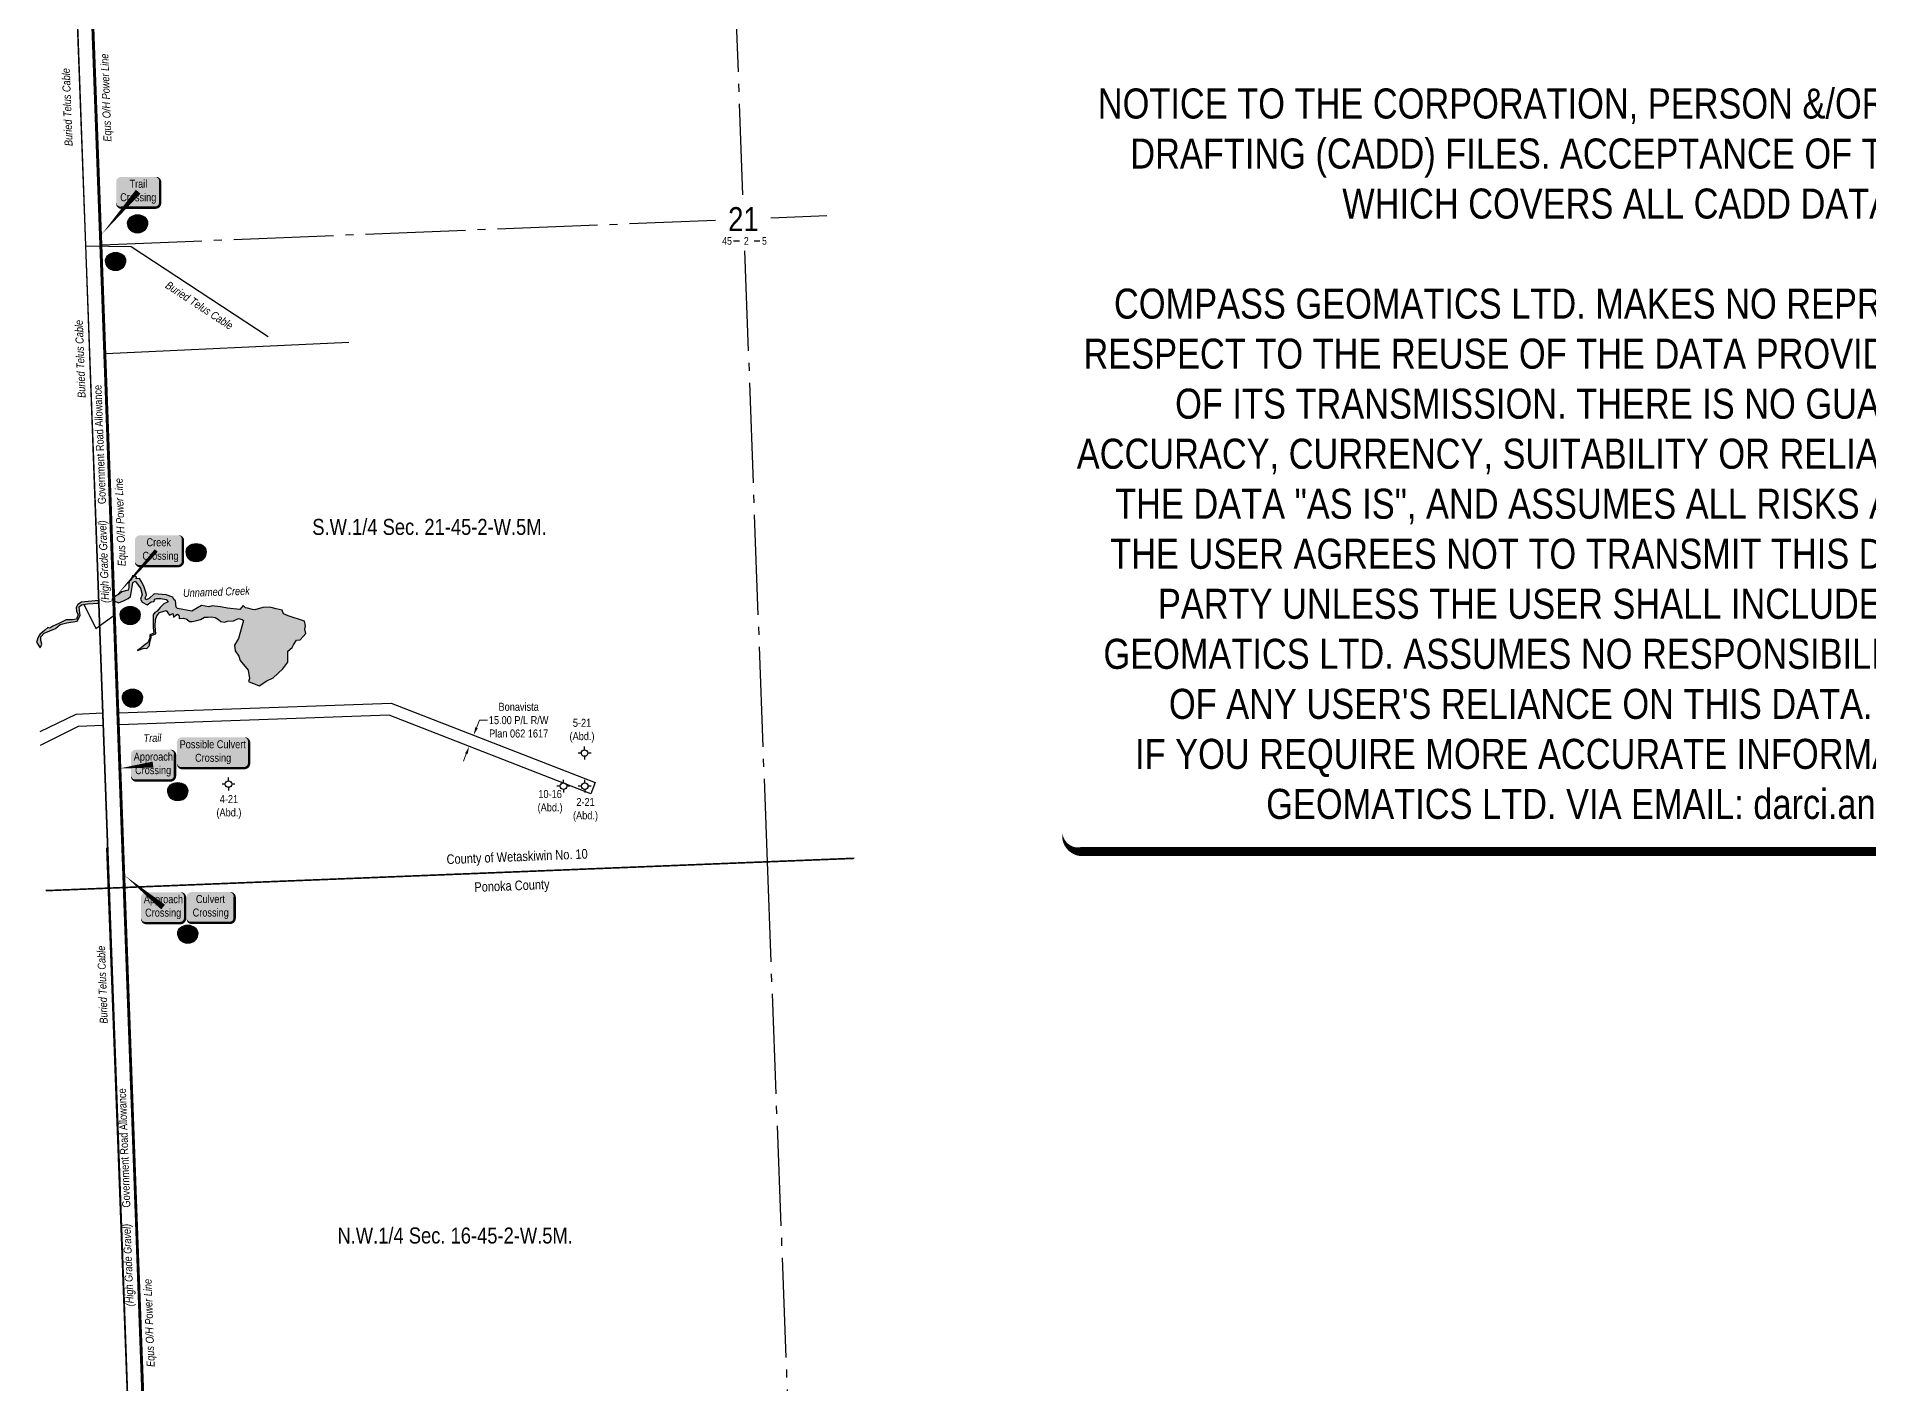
# Model space of a CAD drawing. Extents: x 685217 to 689013, y 5857541 to 5865900.
# Drawn here: x 685368 to 687657, y 5862653 to 5864336 of the extents above; entities that cross this region are included whole.
import ezdxf
from ezdxf.enums import TextEntityAlignment as Align

# ---------------------------------------------------------------- set-up
doc = ezdxf.new("R2010")
doc.units = 0
doc.header["$LTSCALE"] = 5
doc.header["$PDSIZE"] = 0.5
doc.linetypes.add('BORDER2', pattern=[22.225, 6.35, -3.175, 6.35, -3.175, 0, -3.175])
doc.linetypes.add('foc-QUARTERLINE', pattern=[33, 25, -3, 2, -3])
doc.layers.get('Defpoints').update_dxf_attribs({"color": 9})
for name, color, linetype in [('10', 1, 'Continuous'), ('9', 3, 'Continuous'), ('AS-POWER', 104, 'foc-POWER'), ('AS-POWER-T', 104, 'Continuous'), ('AS-TELEPHONE-T', 224, 'Continuous'), ('AS-TELUS', 224, 'foc-TEL'), ('C-SYMBOL', 7, 'Continuous'), ('CG-NOTES', 7, 'Continuous'), ('F-RW', 190, 'Continuous'), ('F-WS-S', 190, 'Continuous'), ('L-33', 7, 'Continuous'), ('L-ROAD-T', 7, 'Continuous'), ('L-SEC', 7, 'Continuous'), ('L-SECLBL', 7, 'Continuous'), ('L-SECQ', 8, 'foc-QUARTERLINE'), ('P-CROSSINGS', 250, 'Continuous'), ('T-WATER', 160, 'Continuous'), ('T-WATER-H', 133, 'Continuous'), ('T-WATER-T', 170, 'Continuous')]:
    doc.layers.add(name, color=color, linetype=linetype)
doc.layers.add('AS-COUNTY', color=7, linetype='BORDER2', lineweight=60, true_color=0xcc33ff)
doc.layers.add('DISCLAIMER', color=7, linetype='Continuous', plot=False)
doc.layers.add('F-RW-T', color=190, linetype='Continuous', lineweight=9)
doc.layers.add('T-TEXT', color=48, linetype='Continuous', lineweight=18)
doc.layers.add('P-PROPOSED-WL4', color=7, linetype='Continuous', true_color=0x5b5bc8)
doc.styles.add('175L', font='ARIALN.TTF', dxfattribs={"height": 20})
doc.styles.add('240', font='ARIALN.TTF', dxfattribs={"height": 30})
doc.styles.add('80', font='ARIALN.TTF', dxfattribs={"height": 10})
doc.styles.add('80CG', font='ARIALN.TTF', dxfattribs={"height": 10})
doc.styles.add('80L', font='ARIALN.TTF', dxfattribs={"height": 10})
doc.styles.add('80LS', font='ARIALNI.TTF', dxfattribs={"height": 10})
doc.styles.add('Crossing', font='ARIALN.TTF', dxfattribs={"height": 10})
doc.styles.add('foc-LtypeFont', font='ARIALN.TTF', dxfattribs={"height": 7.35})
doc.styles.add('SIMPLEX', font='ARIALN.TTF')
doc.linetypes.add('foc-POWER', pattern='A,6,-1,["P",foc-LtypeFont,S=0.2,R=0,X=-0.625,Y=-0.75],-1.24,4', length=12.24)
doc.linetypes.add('foc-TEL', pattern='A,2,-1,["T",foc-LtypeFont,S=0.2,R=0,X=-0.425,Y=-0.75],-1.24,8', length=12.24)
doc.dimstyles.new('Compass 5 000', dxfattribs={"dimscale": 5, "dimtxt": 9, "dimasz": 2, "dimexe": 0.2, "dimexo": 0.0625, "dimgap": 0.5, "dimtad": 0, "dimtih": 1, "dimtoh": 1, "dimzin": 0, "dimdsep": 46, "dimtxsty": '80CG', "dimcen": 0.1, "dimse1": 1, "dimse2": 1, "dimclrd": 256, "dimclrt": 256, "dimaunit": 1, "dimadec": 4, "dimazin": 0, "dimtfac": 0.06, "dimtofl": 0, "dimtmove": 0, "dimatfit": 1, "dimfxl": 0.2, "dimtolj": 1, "dimtzin": 0, "dimlwd": -1, "dimarcsym": 0})

# ---------------------------------------------------------------- blocks, each defined once
blk = doc.blocks.new('L-SECLBL')
at = {"layer": '9', "color": 7}
for p, q in [((-5.1, -27.8), (-12.3, -27.8)), ((20.7, -27.8), (13.5, -27.8))]:
    blk.add_line(p, q, dxfattribs=at)
at = {"layer": '10', "color": 2, "style": 'SIMPLEX'}
blk.add_attdef('SEC', text='', height=30, dxfattribs=at).set_placement((0, 0), align=Align.MIDDLE)
at = {"layer": '10', "color": 5, "style": '80L'}
blk.add_attdef('TWP', text='', height=9.5, dxfattribs=at).set_placement((-14.4, -27.4), align=Align.MIDDLE_RIGHT)
blk.add_attdef('RGE', text='', height=9.5, dxfattribs=at).set_placement((3.6, -27.4), align=Align.MIDDLE_CENTER)
blk.add_attdef('MER', text='', height=9.5, dxfattribs=at).set_placement((23.2, -27.4), align=Align.MIDDLE_LEFT)
blk = doc.blocks.new('*D387')
at = {"layer": 'Defpoints', "color": 0, "transparency": 16777216}
for p in [(685913.6, 5863463.4), (685914.4, 5863463.1), (685908.9, 5863449.1)]:
    blk.add_point(p, dxfattribs=at)
at = {"layer": 'F-RW-T', "transparency": 16777216}
for p, q in [((685917.2, 5863472.7), (685920.8, 5863482.1)), ((685920.8, 5863482.1), (685930.8, 5863482.1)), ((685904.5, 5863440.1), (685900.9, 5863430.8))]:
    blk.add_line(p, q, dxfattribs=at)
for points in [[(685915.7, 5863473.3), (685918.8, 5863472.1), (685913.6, 5863463.4)], [(685903, 5863440.7), (685906.1, 5863439.5), (685908.1, 5863449.4)]]:
    blk.add_solid(points, dxfattribs=at)
at = {"layer": 'F-RW-T', "transparency": 16777216, "insert": (685969.9, 5863482.1), "char_height": 10, "attachment_point": 5, "style": '80CG'}
blk.add_mtext('\\A1;Bonavista\\P15.00 P/L R/W\\PPlan 062 1617', dxfattribs=at)
blk = doc.blocks.new('GABD')
for p, q in [((-0.81, 0), (-1.62, 0)), ((0, 0.81), (0, 1.62)), ((1.62, 0), (0.81, 0)), ((0, -0.81), (0, -1.62))]:
    blk.add_line(p, q)
blk.add_circle((0, 0), 0.8)
blk = doc.blocks.new('xing2')
h = blk.add_hatch(color=50)
h.dxf.hatch_style = 1
edge = h.paths.add_edge_path()
edge.add_ellipse((0, 0), major_axis=(-12.5, 0), ratio=0.816297, start_angle=0, end_angle=360)
h = blk.add_hatch(color=250)
h.dxf.hatch_style = 1
edge = h.paths.add_edge_path()
edge.add_ellipse((0, -2), major_axis=(-12.5, 0), ratio=0.816297, start_angle=0, end_angle=180)
edge.add_line((12.5, -2), (12.5, 0))
edge.add_ellipse((0, 0), major_axis=(-12.5, 0), ratio=0.816297, start_angle=0, end_angle=180, ccw=False)
edge.add_line((-12.5, 0), (-12.5, -2))
at = {"color": 250}
blk.add_ellipse((0, 0), major_axis=(-12.5, 0), ratio=0.816297, dxfattribs=at)
blk.add_ellipse((0, -2), major_axis=(-12.5, 0), ratio=0.816297, start_param=0, end_param=3.141593, dxfattribs=at)
at = {"color": 250, "style": 'Crossing'}
blk.add_attdef('CROSSING', text='', height=9, dxfattribs=at).set_placement((0.1, 0), align=Align.MIDDLE_CENTER)
at = {"color": 250, "style": 'Crossing', "flags": 1}
for tag, p in [('DESCRIPTION', (0.1, -25.8)), ('OWNER', (0.1, -12.5)), ('LOCATION', (0.1, -39.3)), ('DWG_REF', (0.1, -52.8))]:
    blk.add_attdef(tag, text='', height=9, dxfattribs=at).set_placement(p, align=Align.MIDDLE_CENTER)
blk = doc.blocks.new('*U431')
h = blk.add_hatch(color=59)
edge = h.paths.add_edge_path()
edge.add_line((-21.5, -20), (21.5, -20))
edge.add_arc((21.5, -14), 6, 270, 360)
edge.add_line((27.5, -14), (27.5, 12.5))
edge.add_arc((21.5, 12.5), 6, 0, 90)
edge.add_line((21.5, 18.5), (-21.5, 18.5))
edge.add_arc((-21.5, 12.5), 6, 90, 180)
edge.add_line((-27.5, 12.5), (-27.5, -14))
edge.add_arc((-21.5, -14), 6, 180, 270)
at = {"color": 1, "flags": 128}
blk.add_lwpolyline([(-42.6, -5, 0, 7.5, 0), (0, 0, 0, 0, 0)], format="xyseb", dxfattribs=at)
blk.add_lwpolyline([(-21.5, -20, 3, 3, 0), (21.5, -20, 3, 3, 0.414214), (27.5, -14, 3, 3, 0), (27.5, 12.5, 3, 0, 0.414214), (21.5, 18.5, 0, 0, 0), (-21.5, 18.5, 0, 0, 0.414214), (-27.5, 12.5, 0, 0, 0), (-27.5, -14, 0, 3, 0.414214)], format="xyseb", close=True, dxfattribs=at)
at = {"color": 1, "style": '80'}
blk.add_attdef('ENTER_TEXT_001', (-36, -5), '', height=10, dxfattribs=at)
blk = doc.blocks.new('*U432')
h = blk.add_hatch(color=59)
edge = h.paths.add_edge_path()
edge.add_line((-21.5, -20), (21.5, -20))
edge.add_arc((21.5, -14), 6, 270, 360)
edge.add_line((27.5, -14), (27.5, 12.5))
edge.add_arc((21.5, 12.5), 6, 0, 90)
edge.add_line((21.5, 18.5), (-21.5, 18.5))
edge.add_arc((-21.5, 12.5), 6, 90, 180)
edge.add_line((-27.5, 12.5), (-27.5, -14))
edge.add_arc((-21.5, -14), 6, 180, 270)
at = {"color": 1, "flags": 128}
blk.add_lwpolyline([(-48.2, 39.6, 0, 7.5, 0), (0, 0, 0, 0, 0)], format="xyseb", dxfattribs=at)
blk.add_lwpolyline([(-21.5, -20, 3, 3, 0), (21.5, -20, 3, 3, 0.414214), (27.5, -14, 3, 3, 0), (27.5, 12.5, 3, 0, 0.414214), (21.5, 18.5, 0, 0, 0), (-21.5, 18.5, 0, 0, 0.414214), (-27.5, 12.5, 0, 0, 0), (-27.5, -14, 0, 3, 0.414214)], format="xyseb", close=True, dxfattribs=at)
at = {"color": 1, "style": '80'}
blk.add_attdef('ENTER_TEXT_001', (-36, -5), '', height=10, dxfattribs=at)
blk = doc.blocks.new('*U419')
h = blk.add_hatch(color=254)
edge = h.paths.add_edge_path()
edge.add_line((-24, -20), (24, -20))
edge.add_arc((24, -14), 6, 270, 360)
edge.add_line((30, -14), (30, 12.5))
edge.add_arc((24, 12.5), 6, 0, 90)
edge.add_line((24, 18.5), (-24, 18.5))
edge.add_arc((-24, 12.5), 6, 90, 180)
edge.add_line((-30, 12.5), (-30, -14))
edge.add_arc((-24, -14), 6, 180, 270)
at = {"color": 160, "flags": 128}
blk.add_lwpolyline([(-24, -20, 3, 3, 0), (24, -20, 3, 3, 0.414214), (30, -14, 3, 3, 0), (30, 12.5, 3, 0, 0.414214), (24, 18.5, 0, 0, 0), (-24, 18.5, 0, 0, 0.414214), (-30, 12.5, 0, 0, 0), (-30, -14, 0, 3, 0.414214)], format="xyseb", close=True, dxfattribs=at)
at = {"color": 160, "style": '80'}
blk.add_attdef('ENTER_TEXT_001', (-26.8, -4.9), '', height=10, dxfattribs=at)
blk = doc.blocks.new('*U449')
h = blk.add_hatch(color=254)
edge = h.paths.add_edge_path()
edge.add_line((-39, -20), (39, -20))
edge.add_arc((39, -14), 6, 270, 360)
edge.add_line((45, -14), (45, 12.5))
edge.add_arc((39, 12.5), 6, 0, 90)
edge.add_line((39, 18.5), (-39, 18.5))
edge.add_arc((-39, 12.5), 6, 90, 180)
edge.add_line((-45, 12.5), (-45, -14))
edge.add_arc((-39, -14), 6, 180, 270)
at = {"color": 160, "flags": 128}
blk.add_lwpolyline([(-39, -20, 3, 3, 0), (39, -20, 3, 3, 0.414214), (45, -14, 3, 3, 0), (45, 12.5, 3, 0, 0.414214), (39, 18.5, 0, 0, 0), (-39, 18.5, 0, 0, 0.414214), (-45, 12.5, 0, 0, 0), (-45, -14, 0, 3, 0.414214)], format="xyseb", close=True, dxfattribs=at)
at = {"color": 160, "style": '80'}
blk.add_attdef('ENTER_TEXT_001', (-26.8, -4.9), '', height=10, dxfattribs=at)
blk = doc.blocks.new('*U451')
h = blk.add_hatch(color=59)
edge = h.paths.add_edge_path()
edge.add_line((-21.5, -20), (21.5, -20))
edge.add_arc((21.5, -14), 6, 270, 360)
edge.add_line((27.5, -14), (27.5, 12.5))
edge.add_arc((21.5, 12.5), 6, 0, 90)
edge.add_line((21.5, 18.5), (-21.5, 18.5))
edge.add_arc((-21.5, 12.5), 6, 90, 180)
edge.add_line((-27.5, 12.5), (-27.5, -14))
edge.add_arc((-21.5, -14), 6, 180, 270)
at = {"color": 1, "flags": 128}
blk.add_lwpolyline([(-46.2, -54, 0, 7.5, 0), (0, 0, 0, 0, 0)], format="xyseb", dxfattribs=at)
blk.add_lwpolyline([(-21.5, -20, 3, 3, 0), (21.5, -20, 3, 3, 0.414214), (27.5, -14, 3, 3, 0), (27.5, 12.5, 3, 0, 0.414214), (21.5, 18.5, 0, 0, 0), (-21.5, 18.5, 0, 0, 0.414214), (-27.5, 12.5, 0, 0, 0), (-27.5, -14, 0, 3, 0.414214)], format="xyseb", close=True, dxfattribs=at)
at = {"color": 1, "style": '80'}
blk.add_attdef('ENTER_TEXT_001', (-36, -5), '', height=10, dxfattribs=at)
blk = doc.blocks.new('Disclaimer_Legal')
at = {"layer": 'DISCLAIMER', "color": 254, "flags": 128}
blk.add_lwpolyline([(-3612.9, -1104.6, 37.5, 37.5, 0), (4096.1, -1104.6, 37.5, 37.5, 0.414214), (4171.1, -1029.6, 37.5, 37.5, 0), (4171.1, 2078.7, 37.5, 0, 0.414214), (4096.1, 2153.7, 0, 0, 0), (-3612.9, 2153.7, 0, 0, 0.414214), (-3687.9, 2078.7, 0, 0, 0), (-3687.9, -1029.6, 0, 37.5, 0.414214)], format="xyseb", close=True, dxfattribs=at)
at = {"layer": 'DISCLAIMER', "color": 254, "insert": (241.6, 533.9), "char_height": 125, "width": 7717.568, "attachment_point": 5, "style": '80'}
blk.add_mtext('NOTICE TO THE CORPORATION, PERSON &/OR PERSONS REGARDING THIS COMPUTER AIDED DESIGN AND DRAFTING (CADD) FILES. ACCEPTANCE OF THE CADD DATA IS BASED ON THE FOLLOWING DISCLAIMER WHICH COVERS ALL CADD DATA RECIEVED FROM COMPASS GEOMATICS LTD.\\P{\\fArial Narrow|b1|i0|c0|p34;DISCLAIMER}\\PCOMPASS GEOMATICS LTD. MAKES NO REPRESENTATION OR WARRANTIES, EXPRESS OR IMPLIED, WITH RESPECT TO THE REUSE OF THE DATA PROVIDED HEREWITH, REGARDLESS OF ITS FORMAT OR THE MEANS OF ITS TRANSMISSION. THERE IS NO GUARANTEE OR REPRESENTATION TO THE USER AS TO THE ACCURACY, CURRENCY, SUITABILITY OR RELIABILITY OF THIS DATA FOR ANY PURPOSE. THE USER ACCEPTS THE DATA "AS IS", AND ASSUMES ALL RISKS ASSOCIATED WITH ITS USE. BY ACCEPTANCE OF THIS DATA, THE USER AGREES NOT TO TRANSMIT THIS DATA OR PROVIDE ACCESS OR ANY PART OF IT TO ANOTHER PARTY UNLESS THE USER SHALL INCLUDE WITH THE DATA A COPY OF THIS DISCLAIMER. COMPASS GEOMATICS LTD. ASSUMES NO RESPONSIBILITY FOR ACTUAL OR CONSEQUENTIAL DAMAGE AS A RESULT OF ANY USER\'S RELIANCE ON THIS DATA. THIS CADD FILE IS FOR ILLUSTRATION PURPOSES ONLY.\\PIF YOU REQUIRE MORE ACCURATE INFORMATION, PLEASE CONTACT DARCI ANGLEHART AT COMPASS GEOMATICS LTD. VIA EMAIL: darci.anglehart@compassgeomatics.ca OR CELL: 506-961-7292', dxfattribs=at)

msp = doc.modelspace()

# ---------------------------------------------------------------- hatches: boundary and pattern name
at = {"layer": 'T-WATER-H'}
h = msp.add_hatch(color=256, dxfattribs=at)
h.dxf.hatch_style = 1
h.paths.add_polyline_path([(685461.348, 5863632.382), (685469.977, 5863628.857), (685477.121, 5863631.454), (685481.852, 5863633.959), (685484.961, 5863636.463), (685485.341, 5863638.578), (685486.883, 5863648.545), (685487.952, 5863654.121), (685490.563, 5863655.782), (685497.209, 5863646.884), (685499.464, 5863639.171), (685497.209, 5863633.239), (685499.582, 5863629.679), (685505.635, 5863626.357), (685510.738, 5863629.917), (685513.824, 5863630.391), (685515.367, 5863632.171), (685515.011, 5863633.239), (685517.859, 5863634.307), (685520.708, 5863634.307), (685522.607, 5863634.307), (685529.49, 5863632.883), (685531.982, 5863629.798), (685526.404, 5863627.306), (685524.387, 5863625.527), (685521.776, 5863622.916), (685518.334, 5863618.17), (685515.13, 5863616.747), (685513.349, 5863613.78), (685513.112, 5863597.852), (685514.181, 5863590.852), (685508.84, 5863588.954), (685508.959, 5863586.462), (685508.603, 5863583.852), (685506.348, 5863578.631), (685503.381, 5863576.733), (685498.277, 5863572.461), (685493.649, 5863569.021), (685501.956, 5863571.987), (685505.279, 5863571.868), (685508.603, 5863575.309), (685508.84, 5863579.818), (685510.506, 5863585.308), (685510.646, 5863587.825), (685516.426, 5863590.015), (685515.54, 5863599.428), (685516.057, 5863608.113), (685517.875, 5863612.4), (685521.138, 5863616.827), (685529.397, 5863619.215), (685533.639, 5863613.436), (685537.654, 5863615.529), (685538.36, 5863613.647), (685538.549, 5863611.013), (685541.466, 5863613.365), (685543.49, 5863614.776), (685545.09, 5863613.506), (685545.607, 5863610.919), (685545.466, 5863609.131), (685550.925, 5863609.507), (685555.16, 5863608.378), (685558.642, 5863605.555), (685561.936, 5863605.367), (685567.913, 5863606.543), (685572.148, 5863607.767), (685577.371, 5863610.757), (685581.812, 5863610.833), (685586.102, 5863611.209), (685590.844, 5863610.532), (685594.908, 5863608.124), (685597.919, 5863605.264), (685602.435, 5863604.512), (685606.123, 5863605.866), (685613.575, 5863606.243), (685619.898, 5863609.027), (685624.489, 5863607.973), (685626.145, 5863606.769), (685619.711, 5863584.244), (685614.85, 5863575.886), (685615.628, 5863568.695), (685620.1, 5863562.087), (685622.044, 5863556.645), (685631.764, 5863544.594), (685633.514, 5863534.099), (685632.153, 5863530.406), (685645.739, 5863525.082), (685655.131, 5863531.418), (685663.224, 5863534.853), (685675.059, 5863546.227), (685681.473, 5863554.699), (685681.549, 5863568.363), (685687.039, 5863572.905), (685688.631, 5863576.454), (685692.426, 5863582.206), (685697.078, 5863582.573), (685700.505, 5863586.857), (685703.811, 5863590.406), (685702.709, 5863595.791), (685703.566, 5863599.952), (685702.219, 5863605.704), (685681.775, 5863612.435), (685675.899, 5863614.883), (685674.185, 5863619.533), (685666.84, 5863621.124), (685659.128, 5863623.45), (685650.192, 5863622.715), (685640.276, 5863620.023), (685637.338, 5863620.513), (685631.217, 5863621.981), (685628.401, 5863622.471), (685625.83, 5863625.53), (685621.546, 5863620.39), (685605.876, 5863621.981), (685597.185, 5863623.817), (685586.902, 5863624.918), (685582.739, 5863623.817), (685573.436, 5863625.408), (685561.355, 5863618.462), (685543.727, 5863621.766), (685541.891, 5863623.357), (685541.279, 5863631.19), (685538.953, 5863632.903), (685537.851, 5863635.718), (685529.282, 5863638.533), (685514.347, 5863640.124), (685508.104, 5863634.005), (685505.288, 5863632.903), (685503.941, 5863632.658), (685503.329, 5863634.861), (685505.043, 5863638.411), (685504.554, 5863640.858), (685501.493, 5863649.548), (685498.31, 5863655.789), (685496.229, 5863659.216), (685492.067, 5863658.604), (685492.557, 5863661.297), (685489.006, 5863662.643), (685487.415, 5863662.276), (685485.701, 5863657.013), (685483.008, 5863655.3), (685482.641, 5863651.873), (685482.763, 5863647.957), (685481.906, 5863644.652), (685474.194, 5863642.449), (685471.256, 5863640.124), (685467.461, 5863638.043), (685462.197, 5863634.249)])
h = msp.add_hatch(color=256, dxfattribs=at)
h.dxf.hatch_style = 1
h.paths.add_polyline_path([(685371.779, 5863572.713), (685374.031, 5863577.07), (685372.796, 5863581.499), (685373.014, 5863586.073), (685377.153, 5863590.719), (685383.908, 5863593.623), (685391.025, 5863596.673), (685397.125, 5863601.683), (685405.404, 5863603.861), (685418.331, 5863606.039), (685422.035, 5863612.936), (685421.323, 5863619.516), (685420.887, 5863623.872), (685423.451, 5863626.247), (685431.051, 5863627.49), (685444.96, 5863628.319), (685444.914, 5863631.542), (685423.681, 5863629.516), (685418.999, 5863626.703), (685416.85, 5863622.892), (685417.444, 5863617.863), (685419.319, 5863613.977), (685417.256, 5863608.262), (685411.809, 5863607.536), (685404.619, 5863607.608), (685395.23, 5863602.723), (685387.968, 5863599.456), (685383.974, 5863596.915), (685381.505, 5863597.786), (685377.801, 5863594.737), (685371.7, 5863589.001), (685369.667, 5863585.952), (685367.561, 5863579.563)])

# ---------------------------------------------------------------- linework, layer by layer
at = {"layer": 'AS-COUNTY', "const_width": 2, "flags": 128}
msp.add_lwpolyline([(685379.194, 5863269.115), (686389.092, 5863309.493)], dxfattribs=at)
at = {"layer": 'AS-POWER', "flags": 128}
for points in [[(685542.804, 5861567.757), (685507.515, 5862470.797), (685478.189, 5863273.084), (685448.923, 5864076.216), (685419.389, 5864879.369)], [(685453.87, 5863940.457), (685757.786, 5863954.632)], [(685426.989, 5863626.127), (685441.473, 5863596.475), (685465.754, 5863614.321)]]:
    msp.add_lwpolyline(points, dxfattribs=at)
at = {"layer": 'AS-TELUS'}
for p, q in [((685428.902, 5864075.326), (685399.121, 5864878.637)), ((685458.181, 5863271.825), (685428.902, 5864075.326)), ((685519.682, 5861617.58), (685455.159, 5863322.433))]:
    msp.add_line(p, q, dxfattribs=at)
at = {"layer": 'AS-TELUS', "flags": 128}
msp.add_lwpolyline([(685428.926, 5864074.666), (685485.854, 5864073.849), (685657.064, 5863961.452)], dxfattribs=at)
at = {"layer": 'F-RW', "flags": 128}
msp.add_lwpolyline([(685372.374, 5863451.041), (685420.077, 5863474.537), (685450.749, 5863475.72), (685450.204, 5863490.695), (685416.341, 5863489.392), (685371.758, 5863467.466)], dxfattribs=at)
msp.add_lwpolyline([(685470.317, 5863491.407), (685810.459, 5863503.575), (686065.59, 5863404.212), (686060.152, 5863390.236), (685807.909, 5863488.477), (685470.861, 5863476.428), (685470.317, 5863491.407)], close=True, dxfattribs=at)
at = {"layer": 'L-SEC'}
for p, q in [((685414.058, 5864476.985), (685428.825, 5864075.409)), ((685414.058, 5864476.985), (685428.825, 5864075.409)), ((685448.923, 5864076.216), (685434.156, 5864477.793)), ((685448.923, 5864076.216), (685434.156, 5864477.793)), ((685428.825, 5864075.409), (685443.457, 5863673.846)), ((685428.825, 5864075.409), (685443.457, 5863673.846)), ((685463.555, 5863674.65), (685448.923, 5864076.216)), ((685463.555, 5863674.65), (685448.923, 5864076.216)), ((685443.457, 5863673.846), (685458.089, 5863272.281)), ((685443.457, 5863673.846), (685458.089, 5863272.281)), ((685478.189, 5863273.084), (685463.555, 5863674.65)), ((685478.189, 5863273.084), (685463.555, 5863674.65)), ((686280.335, 5863305.148), (685879.262, 5863289.116)), ((686389.092, 5863309.493), (686280.335, 5863305.148)), ((685879.262, 5863289.116), (685478.189, 5863273.084)), ((685458.089, 5863272.281), (685379.194, 5863269.115)), ((685458.089, 5863272.281), (685472.755, 5862871.144)), ((685492.854, 5862871.941), (685478.189, 5863273.084)), ((685472.755, 5862871.144), (685487.421, 5862470.007)), ((685507.52, 5862470.797), (685492.854, 5862871.941))]:
    msp.add_line(p, q, dxfattribs=at)
at = {"layer": 'L-SECQ'}
for p, q in [((685448.923, 5864076.216), (686215.976, 5864107.004)), ((686285.204, 5864109.783), (686355.128, 5864112.59)), ((686280.335, 5863305.148), (686309.676, 5862532.388))]:
    msp.add_line(p, q, dxfattribs=at)
at = {"layer": 'L-SECQ', "flags": 128}
for points in [[(686221.243, 5864911.729), (686249.688, 5864138.384)], [(686252.261, 5864068.433), (686280.335, 5863305.148)]]:
    msp.add_lwpolyline(points, dxfattribs=at)
at = {"layer": 'P-PROPOSED-WL4', "linetype": 'Continuous', "flags": 128}
msp.add_lwpolyline([(687267.004, 5858496.461, 3, 3, 0), (687240.562, 5859188.953, 3, 3, 0), (687257.664, 5859189.606, 3, 3, 0), (687253.436, 5859300.452, 3, 3, 0), (687238.274, 5859704.05, 3, 3, 0), (687221.172, 5859703.406, 3, 3, 0), (687206.128, 5860103.987, 3, 3, 0), (687175.824, 5860898.586, 3, 3, 0), (687132.854, 5860896.948, 3, 3, 0), (687132.207, 5860914.056, 3, 3, 0), (686379.047, 5860885.638, 3, 3, 0), (686350.627, 5861679.263, 3, 3, 0), (686349.889, 5861697.865, 3, 3, 0), (685537.848, 5861666.14, 3, 3, 0), (685506.016, 5862470.74, 3, 3, 0), (685476.69, 5863273.03, 3, 3, 0), (685447.424, 5864076.161, 3, 3, 0), (685417.835, 5864880.808, 3, 3, 0), (686610.664, 5864927.416, 3, 3, 0), (686609.854, 5864947.514, 0, 0, 0)], format="xyseb", dxfattribs=at)
at = {"layer": 'T-WATER', "flags": 128}
for points in [[(685461.348, 5863632.382), (685469.977, 5863628.857), (685477.121, 5863631.454), (685481.852, 5863633.959), (685484.961, 5863636.463), (685485.341, 5863638.578), (685486.883, 5863648.545), (685487.952, 5863654.121), (685490.563, 5863655.782), (685497.209, 5863646.884), (685499.464, 5863639.171), (685497.209, 5863633.239), (685499.582, 5863629.679), (685505.635, 5863626.357), (685510.738, 5863629.917), (685513.824, 5863630.391), (685515.367, 5863632.171), (685515.011, 5863633.239), (685517.859, 5863634.307), (685520.708, 5863634.307), (685522.607, 5863634.307), (685529.49, 5863632.883), (685531.982, 5863629.798), (685526.404, 5863627.306), (685524.387, 5863625.527), (685521.776, 5863622.916), (685518.334, 5863618.17), (685515.13, 5863616.747), (685513.349, 5863613.78), (685513.112, 5863597.852), (685514.181, 5863590.852), (685508.84, 5863588.954), (685508.959, 5863586.462), (685508.603, 5863583.852), (685506.348, 5863578.631), (685503.381, 5863576.733), (685498.277, 5863572.461), (685493.649, 5863569.021), (685501.956, 5863571.987), (685505.279, 5863571.868), (685508.603, 5863575.309), (685508.84, 5863579.818), (685510.506, 5863585.308), (685510.646, 5863587.825), (685516.426, 5863590.015), (685515.54, 5863599.428), (685516.057, 5863608.113), (685517.875, 5863612.4), (685521.138, 5863616.827), (685529.397, 5863619.215), (685533.639, 5863613.436), (685537.654, 5863615.529), (685538.36, 5863613.647), (685538.549, 5863611.013), (685541.466, 5863613.365), (685543.49, 5863614.776), (685545.09, 5863613.506), (685545.607, 5863610.919), (685545.466, 5863609.131), (685550.925, 5863609.507), (685555.16, 5863608.378), (685558.642, 5863605.555), (685561.936, 5863605.367), (685567.913, 5863606.543), (685572.148, 5863607.767), (685577.371, 5863610.757), (685581.812, 5863610.833), (685586.102, 5863611.209), (685590.844, 5863610.532), (685594.908, 5863608.124), (685597.919, 5863605.264), (685602.435, 5863604.512), (685606.123, 5863605.866), (685613.575, 5863606.243), (685619.898, 5863609.027), (685624.489, 5863607.973), (685626.145, 5863606.769), (685619.711, 5863584.244), (685614.85, 5863575.886), (685615.628, 5863568.695), (685620.1, 5863562.087), (685622.044, 5863556.645), (685631.764, 5863544.594), (685633.514, 5863534.099), (685632.153, 5863530.406), (685645.739, 5863525.082), (685655.131, 5863531.418), (685663.224, 5863534.853), (685675.059, 5863546.227), (685681.473, 5863554.699), (685681.549, 5863568.363), (685687.039, 5863572.905), (685688.631, 5863576.454), (685692.426, 5863582.206), (685697.078, 5863582.573), (685700.505, 5863586.857), (685703.811, 5863590.406), (685702.709, 5863595.791), (685703.566, 5863599.952), (685702.219, 5863605.704), (685681.775, 5863612.435), (685675.899, 5863614.883), (685674.185, 5863619.533), (685666.84, 5863621.124), (685659.128, 5863623.45), (685650.192, 5863622.715), (685640.276, 5863620.023), (685637.338, 5863620.513), (685631.217, 5863621.981), (685628.401, 5863622.471), (685625.83, 5863625.53), (685621.546, 5863620.39), (685605.876, 5863621.981), (685597.185, 5863623.817), (685586.902, 5863624.918), (685582.739, 5863623.817), (685573.436, 5863625.408), (685561.355, 5863618.462), (685543.727, 5863621.766), (685541.891, 5863623.357), (685541.279, 5863631.19), (685538.953, 5863632.903), (685537.851, 5863635.718), (685529.282, 5863638.533), (685514.347, 5863640.124), (685508.104, 5863634.005), (685505.288, 5863632.903), (685503.941, 5863632.658), (685503.329, 5863634.861), (685505.043, 5863638.411), (685504.554, 5863640.858), (685501.493, 5863649.548), (685498.31, 5863655.789), (685496.229, 5863659.216), (685492.067, 5863658.604), (685492.557, 5863661.297), (685489.006, 5863662.643), (685487.415, 5863662.276), (685485.701, 5863657.013), (685483.008, 5863655.3), (685482.641, 5863651.873), (685482.763, 5863647.957), (685481.906, 5863644.652), (685474.194, 5863642.449), (685471.256, 5863640.124), (685467.461, 5863638.043), (685462.197, 5863634.249), (685461.348, 5863632.382)], [(685371.779, 5863572.713), (685374.031, 5863577.07), (685372.796, 5863581.499), (685373.014, 5863586.073), (685377.153, 5863590.719), (685383.908, 5863593.623), (685391.025, 5863596.673), (685397.125, 5863601.683), (685405.404, 5863603.861), (685418.331, 5863606.039), (685422.035, 5863612.936), (685421.323, 5863619.516), (685420.887, 5863623.872), (685423.451, 5863626.247), (685431.051, 5863627.49), (685444.96, 5863628.319), (685444.914, 5863631.542), (685423.681, 5863629.516), (685418.999, 5863626.703), (685416.85, 5863622.892), (685417.444, 5863617.863), (685419.319, 5863613.977), (685417.256, 5863608.262), (685411.809, 5863607.536), (685404.619, 5863607.608), (685395.23, 5863602.723), (685387.968, 5863599.456), (685383.974, 5863596.915), (685381.505, 5863597.786), (685377.801, 5863594.737), (685371.7, 5863589.001), (685369.667, 5863585.952), (685367.561, 5863579.563)]]:
    msp.add_lwpolyline(points, close=True, dxfattribs=at)
at = {"layer": 'T-WATER-T', "color": 160, "flags": 128}
msp.add_lwpolyline([(685463.111, 5863632.987, 0, 4.998, 0), (685517.04, 5863694.081, 0, 0, 0)], format="xyseb", dxfattribs=at)

# ---------------------------------------------------------------- block references
at = {"layer": 'CG-NOTES'}
ref = msp.add_blockref('*U451', (685494.428, 5864142.464), dxfattribs=dict(at, xscale=0.999081924950458, yscale=0.999081924950458, zscale=0.999081924950458))
ref.add_attrib('ENTER_TEXT_001', 'Trail', (685483.575, 5864147.351), dxfattribs={"layer": '0', "color": 1, "height": 9.9908, "style": '80'})
ref.add_attrib('ENTER_TEXT_002', 'Crossing', (685471.973, 5864130.523), dxfattribs={"layer": '0', "color": 1, "height": 9.9908, "style": '80'})
ref = msp.add_blockref('*U449', (685587.996, 5863442.208), dxfattribs=dict(at, xscale=1.000131017163248, yscale=1.000131017163248, zscale=1.000131017163248))
ref.add_attrib('ENTER_TEXT_001', 'Possible Culvert', (685546.2, 5863447.012), dxfattribs={"layer": '0', "color": 160, "height": 10.00131, "style": '80'})
ref.add_attrib('ENTER_TEXT_002', 'Crossing', (685565.517, 5863430.166), dxfattribs={"layer": '0', "color": 160, "height": 10.0013, "style": '80'})
ref = msp.add_blockref('*U431', (685513.001, 5863426.657), dxfattribs=dict(at, xscale=0.999081924950458, yscale=0.999081924950458, zscale=0.999081924950458))
ref.add_attrib('ENTER_TEXT_001', 'Approach', (685488.9, 5863431.544), dxfattribs={"layer": '0', "color": 1, "height": 9.9908, "style": '80'})
ref.add_attrib('ENTER_TEXT_002', 'Crossing', (685490.546, 5863414.716), dxfattribs={"layer": '0', "color": 1, "height": 9.9908, "style": '80'})
ref = msp.add_blockref('*U432', (685525.564, 5863248.577), dxfattribs=dict(at, xscale=0.999081924950458, yscale=0.999081924950458, zscale=0.999081924950458))
ref.add_attrib('ENTER_TEXT_001', 'Approach', (685501.463, 5863253.464), dxfattribs={"layer": '0', "color": 1, "height": 9.9908, "style": '80'})
ref.add_attrib('ENTER_TEXT_002', 'Crossing', (685503.109, 5863236.636), dxfattribs={"layer": '0', "color": 1, "height": 9.9908, "style": '80'})
ref = msp.add_blockref('*U419', (685584.995, 5863248.804), dxfattribs=dict(at, xscale=1.000131017163248, yscale=1.000131017163248, zscale=1.000131017163248))
ref.add_attrib('ENTER_TEXT_001', 'Culvert', (685566.613, 5863253.608), dxfattribs={"layer": '0', "color": 160, "height": 10.0013, "style": '80'})
ref.add_attrib('ENTER_TEXT_002', 'Crossing', (685562.516, 5863236.762), dxfattribs={"layer": '0', "color": 160, "height": 10.0013, "style": '80'})
at = {"layer": 'F-WS-S', "color": 2, "xscale": 5, "yscale": 5, "zscale": 5}
for p in [(686052.288, 5863441.004), (685607.312, 5863402.226), (686025.917, 5863399.66), (686052.552, 5863399.66)]:
    msp.add_blockref('GABD', p, dxfattribs=at)
at = {"layer": 'L-SECLBL'}
msp.add_blockref('L-SECLBL', (686250.79, 5864108.402), dxfattribs=at).add_auto_attribs({'SEC': '21', 'TWP': '45', 'RGE': '2', 'MER': '5'})
at = {"layer": 'P-CROSSINGS', "color": 2, "xscale": 0.3, "yscale": 0.3, "zscale": 0.3}
msp.add_blockref('Disclaimer_Legal', (687755.885, 5863649.254), dxfattribs=at)
at = {"layer": 'P-CROSSINGS'}
for p, values in [((685493.772, 5864103.434), {'CROSSING': 'X38'}), ((685466.279, 5864056.436), {'CROSSING': 'X37'}), ((685566.896, 5863692.634), {'CROSSING': 'X36'}), ((685484.408, 5863614.026), {'CROSSING': 'X35'}), ((685487.289, 5863510.833), {'CROSSING': 'X34'}), ((685543.81, 5863394.024), {'CROSSING': 'X33'}), ((685556.373, 5863215.944), {'CROSSING': 'X32'})]:
    msp.add_blockref('xing2', p, dxfattribs=at).add_auto_attribs(values)

# ---------------------------------------------------------------- texts
at = {"layer": 'AS-TELEPHONE-T', "char_height": 10, "attachment_point": 1, "style": '80L'}
for insert, rotation in [((685402.543, 5864199.008), 92.086894), ((685532.7, 5864031.512), 326.715643), ((685418.809, 5863884.374), 92.086894), ((685446.504, 5863102.45), 92.086894)]:
    msp.add_mtext_dynamic_manual_height_columns('\\pi0.29898;{\\fArial Narrow|b0|i1|c0|p34;Buried Telus Cable}', width=97.23506, gutter_width=50.012, heights=[0], dxfattribs=dict(at, insert=insert, rotation=rotation))
at = {"layer": 'C-SYMBOL', "color": 3, "style": '175L'}
for s, p in [('S.W.1/4 Sec. 21-45-2-W.5M.', (685858.472, 5863707.635)), ('N.W.1/4 Sec. 16-45-2-W.5M.', (685890.563, 5862822.202))]:
    msp.add_text(s, height=20, dxfattribs=at).set_placement(p, align=Align.BOTTOM_CENTER)
at = {"layer": 'F-RW-T', "char_height": 10, "attachment_point": 5, "style": '80CG'}
for s, insert in [('\\A1;5-21\\P(Abd.)', (686049.099, 5863469.016)), ('\\A1;10-16\\P(Abd.)', (686009.197, 5863379.959)), ('\\A1;4-21\\P(Abd.)', (685607.889, 5863373.679)), ('\\A1;2-21\\P(Abd.)', (686053.474, 5863370.006))]:
    msp.add_mtext(s, dxfattribs=dict(at, insert=insert))
at = {"layer": 'L-33', "color": 200, "linetype": 'Continuous', "true_color": 0xcc33ff, "char_height": 12, "attachment_point": 5, "rotation": 2.289138, "style": '240'}
for s, width, insert in [('County of Wetaskiwin No. 10', 201.24694, (685968.077, 5863309.958)), ('Ponoka County', 93.99995, (685961.583, 5863273.553))]:
    msp.add_mtext_dynamic_manual_height_columns(s, width=width, gutter_width=45, heights=[0], dxfattribs=dict(at, insert=insert))
at = {"layer": 'L-ROAD-T', "style": '80L'}
for p in [(685446.386, 5863826.562), (685476.848, 5862947.574)]:
    msp.add_text('Government Road Allowance', height=10, rotation=92.188254, dxfattribs=at).set_placement(p, align=Align.MIDDLE_CENTER)
at = {"layer": 'T-TEXT', "style": '80LS'}
for p in [(685451.41, 5863680.211), (685481.872, 5862801.223)]:
    msp.add_text('(High Grade Gravel)', height=10, rotation=92.188254, dxfattribs=at).set_placement(p, align=Align.MIDDLE_CENTER)
at = {"layer": 'T-TEXT', "insert": (685512.251, 5863459.715), "char_height": 10, "attachment_point": 5, "rotation": 2.048785, "style": '80CG'}
msp.add_mtext('\\A1;{\\fArial Narrow|b0|i1|c0|p34;Trail}', dxfattribs=at)
at = {"layer": 'T-WATER', "insert": (685592.203, 5863642.369), "char_height": 10, "attachment_point": 5, "rotation": 2.048785, "style": '80CG'}
msp.add_mtext('\\A1;{\\fArial Narrow|b0|i1|c0|p34;Unnamed Creek}', dxfattribs=at)

# ---------------------------------------------------------------- dimensions: what is measured, and where the dimension line sits
at = {"layer": 'F-RW-T'}
dim = msp.add_aligned_dim(p1=(685908.932, 5863449.127), p2=(685914.375, 5863463.104), distance=0.856, text='Bonavista\\P15.00 P/L R/W\\PPlan 062 1617', dimstyle='Compass 5 000', dxfattribs=at)
dim.commit()
dim.dimension.update_dxf_attribs({"geometry": '*D387', "text_midpoint": (685969.921, 5863482.051)})

# ---------------------------------------------------------------- next in the draw order: texts
at = {"layer": 'AS-POWER-T', "char_height": 9.99272, "attachment_point": 1, "rotation": 92.105974, "style": '80L', "bg_fill": 3, "box_fill_scale": 1.15, "bg_fill_color": 256, "bg_fill_true_color": 256, "bg_fill_transparency": 0}
for insert in [(685451.155, 5864204.789), (685469.038, 5863674.353), (685505.136, 5862673.737)]:
    msp.add_mtext_dynamic_manual_height_columns('{\\fArial Narrow|b0|i1|c0|p34;Equs O/H Power Line}', width=112.4192, gutter_width=50, heights=[0], dxfattribs=dict(at, insert=insert))

# ---------------------------------------------------------------- next in the draw order: block references
at = {"layer": 'CG-NOTES'}
ref = msp.add_blockref('*U419', (685520.401, 5863694.623), dxfattribs=dict(at, xscale=1.000131017163248, yscale=1.000131017163248, zscale=1.000131017163248))
ref.add_attrib('ENTER_TEXT_001', 'Creek', (685504.87, 5863699.427), dxfattribs={"layer": '0', "color": 160, "height": 10.0013, "style": '80'})
ref.add_attrib('ENTER_TEXT_002', ' Crossing', (685496.601, 5863682.581), dxfattribs={"layer": '0', "color": 160, "height": 10.0013, "style": '80'})

doc.saveas('drawing.dxf')
